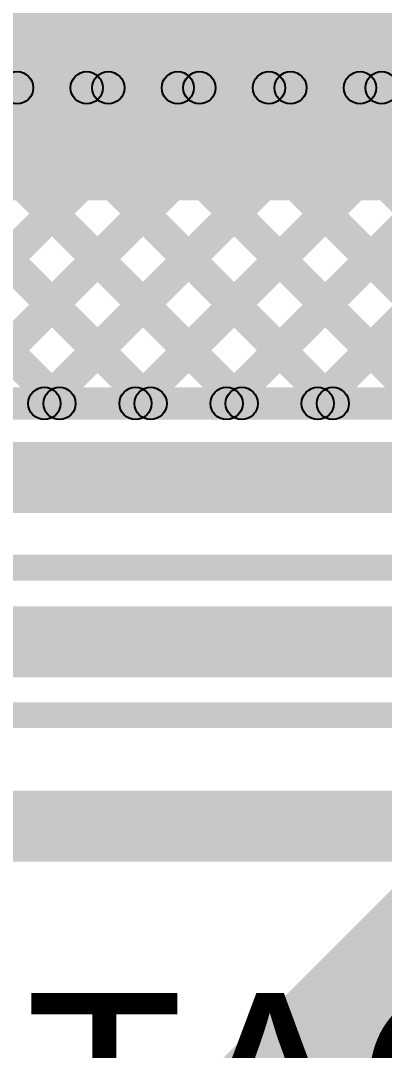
# Model space of a CAD drawing. Header units: millimetres. Extents: x -0.08 to 5.25, y -0.08 to 2.73.
# Drawn here: x 0.2756 to 0.3885, y 2.0371 to 2.3569 of the extents above; entities that cross this region are included whole.
import ezdxf

# ---------------------------------------------------------------- set-up
doc = ezdxf.new("R2010")
doc.units = ezdxf.units.MM
doc.header["$MEASUREMENT"] = 0
for name, color, linetype in [('BottomLayer', 5, 'Continuous'), ('TopLayer', 1, 'Continuous'), ('TopOverlay', 2, 'Continuous')]:
    doc.layers.add(name, color=color, linetype=linetype)

msp = doc.modelspace()

# ---------------------------------------------------------------- hatches: boundary and pattern name
at = {"layer": 'BottomLayer'}
for points in [[(0.156, 2.348), (0.518, 2.348), (0.518, 2.521), (0.156, 2.521)], [(0.14489, 2.331), (0.14489, 2.341), (0.47273, 2.341), (0.47273, 2.331)], [(0.18615, 2.33246), (0.19322, 2.33954), (0.29122, 2.24154), (0.28415, 2.23446)], [(0.21444, 2.33246), (0.22151, 2.33954), (0.31951, 2.24154), (0.31244, 2.23446)], [(0.22655, 2.23108), (0.21948, 2.23815), (0.32087, 2.33954), (0.32794, 2.33246)], [(0.23604, 2.26885), (0.22897, 2.27592), (0.29258, 2.33954), (0.29965, 2.33246)], [(0.24272, 2.33246), (0.24979, 2.33954), (0.34779, 2.24154), (0.34072, 2.23446)], [(0.25822, 2.23446), (0.25115, 2.24154), (0.34915, 2.33954), (0.35622, 2.33246)], [(0.27101, 2.33246), (0.27808, 2.33954), (0.37608, 2.24154), (0.36901, 2.23446)], [(0.28651, 2.23446), (0.27944, 2.24154), (0.37744, 2.33954), (0.38451, 2.33246)], [(0.29929, 2.33246), (0.30636, 2.33954), (0.40436, 2.24154), (0.39729, 2.23446)], [(0.31479, 2.23446), (0.30772, 2.24154), (0.40572, 2.33954), (0.41279, 2.33246)], [(0.32758, 2.33246), (0.33465, 2.33954), (0.55108, 2.1231), (0.54401, 2.11603)], [(0.34308, 2.23446), (0.33601, 2.24154), (0.43401, 2.33954), (0.44108, 2.33246)], [(0.35586, 2.33246), (0.36293, 2.33954), (0.55054, 2.15193), (0.54346, 2.14486)], [(0.37136, 2.23446), (0.36429, 2.24154), (0.46229, 2.33954), (0.46936, 2.33246)], [(0.38414, 2.33246), (0.39121, 2.33954), (0.55054, 2.18021), (0.54346, 2.17314)], [(0.245, 2.233), (0.245, 2.243), (0.41874, 2.243), (0.41874, 2.233)], [(0.245, 2.204), (0.245, 2.226), (0.41874, 2.226), (0.41874, 2.204)], [(0.23314, 1.87286), (0.20486, 1.90114), (0.40186, 2.09814), (0.43014, 2.06986)]]:
    msp.add_hatch(color=5, dxfattribs=at).paths.add_polyline_path(points)
h = msp.add_hatch(color=5, dxfattribs=at)
edge = h.paths.add_edge_path()
edge.add_arc((0.27454, 2.336), 0.005, 0, 360)
h = msp.add_hatch(color=5, dxfattribs=at)
edge = h.paths.add_edge_path()
edge.add_arc((0.29612, 2.336), 0.005, 0, 360)
h = msp.add_hatch(color=5, dxfattribs=at)
edge = h.paths.add_edge_path()
edge.add_arc((0.30283, 2.336), 0.005, 0, 360)
h = msp.add_hatch(color=5, dxfattribs=at)
edge = h.paths.add_edge_path()
edge.add_arc((0.3244, 2.336), 0.005, 0, 360)
h = msp.add_hatch(color=5, dxfattribs=at)
edge = h.paths.add_edge_path()
edge.add_arc((0.33111, 2.336), 0.005, 0, 360)
h = msp.add_hatch(color=5, dxfattribs=at)
edge = h.paths.add_edge_path()
edge.add_arc((0.35269, 2.336), 0.005, 0, 360)
h = msp.add_hatch(color=5, dxfattribs=at)
edge = h.paths.add_edge_path()
edge.add_arc((0.3594, 2.336), 0.005, 0, 360)
h = msp.add_hatch(color=5, dxfattribs=at)
edge = h.paths.add_edge_path()
edge.add_arc((0.38097, 2.336), 0.005, 0, 360)
h = msp.add_hatch(color=5, dxfattribs=at)
edge = h.paths.add_edge_path()
edge.add_arc((0.38768, 2.336), 0.005, 0, 360)
h = msp.add_hatch(color=5, dxfattribs=at)
edge = h.paths.add_edge_path()
edge.add_arc((0.28297, 2.238), 0.005, 0, 360)
h = msp.add_hatch(color=5, dxfattribs=at)
edge = h.paths.add_edge_path()
edge.add_arc((0.28769, 2.238), 0.005, 0, 360)
h = msp.add_hatch(color=5, dxfattribs=at)
edge = h.paths.add_edge_path()
edge.add_arc((0.31126, 2.238), 0.005, 0, 360)
h = msp.add_hatch(color=5, dxfattribs=at)
edge = h.paths.add_edge_path()
edge.add_arc((0.31597, 2.238), 0.005, 0, 360)
h = msp.add_hatch(color=5, dxfattribs=at)
edge = h.paths.add_edge_path()
edge.add_arc((0.33954, 2.238), 0.005, 0, 360)
h = msp.add_hatch(color=5, dxfattribs=at)
edge = h.paths.add_edge_path()
edge.add_arc((0.34426, 2.238), 0.005, 0, 360)
h = msp.add_hatch(color=5, dxfattribs=at)
edge = h.paths.add_edge_path()
edge.add_arc((0.36783, 2.238), 0.005, 0, 360)
h = msp.add_hatch(color=5, dxfattribs=at)
edge = h.paths.add_edge_path()
edge.add_arc((0.37254, 2.238), 0.005, 0, 360)
at = {"layer": 'TopLayer'}
for points in [[(0.239, 2.301), (0.548, 2.301), (0.548, 2.556), (0.239, 2.556)], [(0.154, 2.183), (0.154, 2.191), (0.537, 2.191), (0.537, 2.183)], [(0.12943, 2.153), (0.12943, 2.175), (0.416, 2.175), (0.416, 2.153)], [(0.09981, 2.13719), (0.09981, 2.14519), (0.50181, 2.14519), (0.50181, 2.13719)], [(0.11618, 2.09575), (0.11618, 2.11775), (0.41525, 2.11775), (0.41525, 2.09575)]]:
    msp.add_hatch(color=1, dxfattribs=at).paths.add_polyline_path(points)

# ---------------------------------------------------------------- linework, layer by layer
at = {"layer": 'BottomLayer'}
for centre in [(0.27454, 2.336), (0.29612, 2.336), (0.30283, 2.336), (0.3244, 2.336), (0.33111, 2.336), (0.35269, 2.336), (0.3594, 2.336), (0.38097, 2.336), (0.38768, 2.336), (0.28297, 2.238), (0.28769, 2.238), (0.31126, 2.238), (0.31597, 2.238), (0.33954, 2.238), (0.34426, 2.238), (0.36783, 2.238), (0.37254, 2.238)]:
    msp.add_circle(centre, 0.005, dxfattribs=at)

# ---------------------------------------------------------------- texts
at = {"layer": 'TopOverlay'}
msp.add_text('JTAG', height=0.06, rotation=360, dxfattribs=at).set_placement((0.237, 1.995))

doc.saveas('drawing.dxf')
